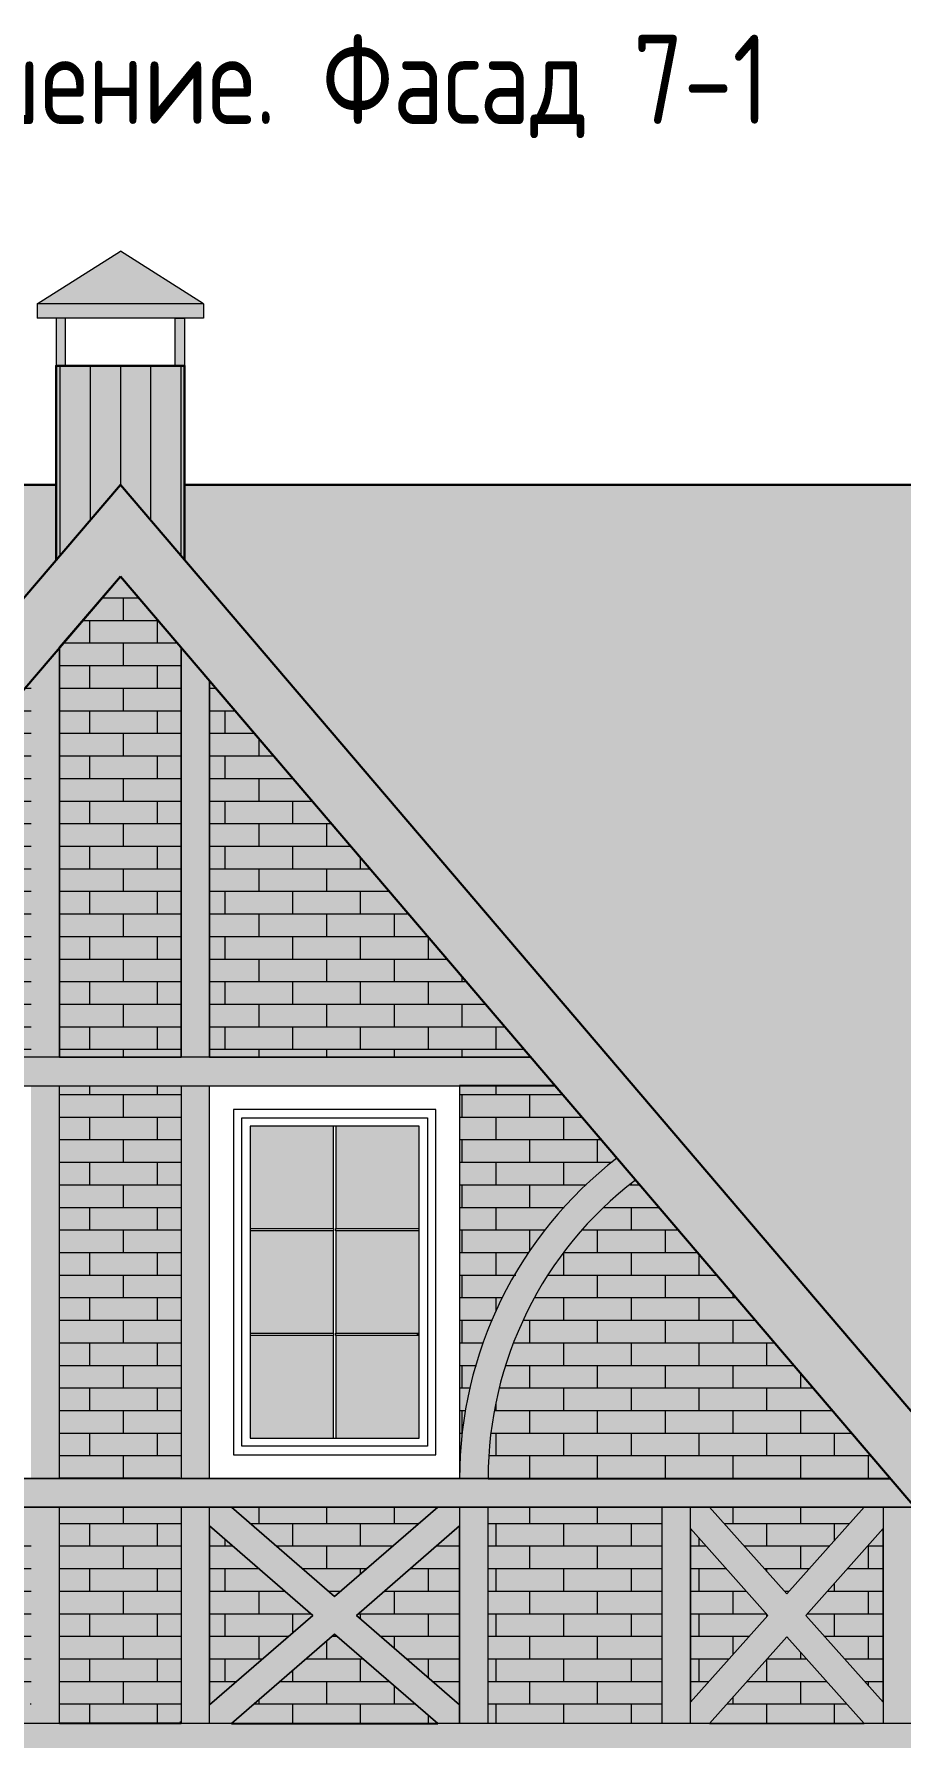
# Model space of a CAD drawing. Header units: millimetres. Extents: x -56498 to 234605, y -296269 to -29969.
# Drawn here: x 214122 to 217763, y -189282 to -182123 of the extents above; entities that cross this region are included whole.
import ezdxf
from ezdxf.enums import TextEntityAlignment as Align

# ---------------------------------------------------------------- set-up
doc = ezdxf.new("R2010")
doc.units = ezdxf.units.MM
doc.header["$LTSCALE"] = 100
for name, color, linetype, lineweight in [('0.3', 7, 'Continuous', 30), ('Примітки 0.09', 200, 'Continuous', 9), ('Тонкі 0.18', 142, 'Continuous', 18), ('Штрихування 0.09', 253, 'Continuous', 9)]:
    doc.layers.add(name, color=color, linetype=linetype, lineweight=lineweight)
doc.styles.add('SPDS', font='SPDS.shx', dxfattribs={"width": 0.9})
pattern_1 = [(0, (0, -59400), (0, 94.83851999999999), []), (90, (0, -59400), (-142.24, 94.83851999999999), [94.83851999999999, -94.83851999999999])]
pattern_2 = [(0, (15, -59400), (125, 200), [220, -30]), (0, (15, -59385), (125, 200), [220, -30]), (90, (235, -59400), (-125, 200), [200, -200]), (90, (265, -59400), (-125, 200), [200, -200])]

msp = doc.modelspace()

# ---------------------------------------------------------------- hatches: boundary and pattern name
at = {"layer": 'Тонкі 0.18', "ltscale": 0.75, "true_color": 0xa64f21}
msp.add_hatch(color=34, dxfattribs=at).paths.add_polyline_path([(214754.1284756208, -183516.6286345249), (214714.1284756208, -183516.6286345249), (214214.1284756208, -183516.628634525), (214214.1284756208, -184333.0637513297), (214484.1284756208, -184016.628634525), (214754.1284756207, -184333.060644313)])
h = msp.add_hatch(color=34, dxfattribs=at)
h.paths.add_polyline_path([(208484.1320691197, -185886.8684205032), (208482.1811435979, -185887.8888629359), (208482.1811435979, -185824.8364507853), (208909.1712082688, -185824.8364507853), (208909.1712082688, -184016.6286345249), (205834.1824293874, -184016.6286345249), (205834.1824293874, -185824.8364507853), (206261.1274727, -185824.8364507853), (206261.1274727001, -185887.8888629358), (206259.1765471773, -185886.8655780447), (206259.1765471773, -187079.9268673955), (206259.1765471773, -187123.2224068589), (205834.1824293874, -187123.2224068589), (205834.1824293873, -188616.6558937469), (208909.1712082688, -188616.6558937469), (208909.1712082688, -187123.2224068589), (208484.1320691197, -187123.2224068589), (208484.1320691197, -187079.9268673955)])
h.paths.add_polyline_path([(205834.1824293874, -184016.628634525), (203059.1709601506, -184016.6286345249), (203059.1709601506, -188616.6558937469), (205834.1824293874, -188616.6558937469), (205834.1824293874, -187123.2224068589), (205409.1658009168, -187123.2224068589), (205409.1658009168, -187079.9268673955), (205409.1658009168, -185886.8458681377), (205407.162350478, -185887.8888629358), (205407.162350478, -185824.8364507853), (205834.1824293874, -185824.8364507853)])
h.paths.add_polyline_path([(214214.1284756208, -184333.0637513297), (214214.1284756207, -184016.6286345249), (208909.1712082688, -184016.6286345249), (208909.1712082688, -185824.8364507853), (209336.1612729396, -185824.8364507853), (209336.1612729396, -185887.8888629358), (209334.1353118212, -185886.8458681377), (209334.1353118212, -187079.9268673955), (209334.1353118212, -187123.2224068589), (208909.1712082688, -187123.2224068589), (208909.1712082688, -188616.6558937469), (210559.1664682763, -188616.6558937469), (211496.9613594555, -187517.5344690402)])
h = msp.add_hatch(color=34, dxfattribs=at)
h.paths.add_polyline_path([(225909.1235088883, -184016.6286345249), (223134.1195432119, -184016.6286345249), (223134.1195432119, -185824.8364507853), (223561.1096078823, -185824.8364507853), (223561.1096078822, -185887.8888629358), (223559.1586823605, -185886.8655780451), (223559.1586823605, -187079.9268673955), (223559.1586823605, -187110.7664977583), (223549.1039123642, -187110.7664977583), (223549.1039123643, -187123.2224068589), (223134.1195432119, -187123.2224068589), (223134.1195432119, -188616.6558937469), (225909.1235088883, -188616.6558937469)])
h.paths.add_polyline_path([(223134.1195432119, -184016.6286345249), (220059.1607785685, -184016.628634525), (220059.1607785684, -185824.8364507853), (220486.1508432393, -185824.8364507853), (220486.1508432393, -185887.8888629358), (220484.1248821209, -185886.8458681377), (220484.1248821209, -187079.9268673955), (220484.1248821209, -187110.7664977583), (220474.1451477203, -187110.7664977583), (220474.1451477204, -187123.2224068589), (220059.1607785684, -187123.2224068589), (220059.1607785684, -188616.6558937469), (223134.1195432119, -188616.6558937469), (223134.1195432119, -187123.2224068589), (222719.1351740596, -187123.2224068589), (222719.1351740596, -187110.7664977583), (222709.1554396599, -187110.7664977583), (222709.1554396599, -187079.9268673955), (222709.1554396599, -185886.8458681377), (222707.1294785415, -185887.8888629358), (222707.1294785415, -185824.8364507853), (223134.1195432119, -185824.8364507853)])
h.paths.add_polyline_path([(220059.1607785684, -184016.628634525), (214754.1284756208, -184016.628634525), (214754.1284756208, -184333.060644313), (218409.1655185609, -188616.6558937469), (220059.1607785685, -188616.6558937469), (220059.1607785685, -187123.2224068589), (219644.1764094166, -187123.2224068589), (219644.1764094166, -187110.7664977583), (219634.1216394203, -187110.7664977583), (219634.1216394203, -187079.9268673955), (219634.1216394203, -185886.8655780447), (219632.1707138976, -185887.8888629359), (219632.1707138976, -185824.8364507853), (220059.1607785684, -185824.8364507853)])
at = {"layer": 'Тонкі 0.18', "ltscale": 0.75, "true_color": 0xf4ebd8}
h = msp.add_hatch(color=254, dxfattribs=at)
h.paths.add_polyline_path([(214859.1563893752, -184841.3079704512), (214859.1563893752, -186421.6245678848), (216207.5834388159, -186421.6245678848)])
h.paths.add_polyline_path([(214739.1744697883, -184700.6927113656), (214484.1284756207, -184401.7863538737), (214229.1575170489, -184700.6381295643), (214229.1575170488, -186421.6245678848), (214739.1744697884, -186421.6245678848)])
h.paths.add_polyline_path([(214109.1755974621, -184841.2773490029), (212760.7108839584, -186421.6245678848), (214109.175597462, -186421.6245678848)])
h.paths.add_polyline_path([(214739.1744697884, -186541.6289981502), (214229.1575170489, -186541.6289981502), (214229.1575170488, -188191.6542723971), (214739.1744697883, -188191.6542723971)])
h = msp.add_hatch(color=254, dxfattribs=at)
h.paths.add_polyline_path([(217717.8625634932, -188191.6542723971), (216647.9790653512, -186937.7344069127), (216551.4684653857, -187017.9730770919), (216481.3437058451, -187085.1693466477), (216382.6811116841, -187195.6207424712), (216315.3719302295, -187284.7461775314), (216226.9597941178, -187426.1876240837), (216162.5036641283, -187556.3318145077), (216104.5226119968, -187709.4273248101), (216055.5178808567, -187904.0918451554), (216035.003504766, -188055.5234242647), (216029.1294978299, -188191.6266656045)])
h.paths.add_polyline_path([(216569.9777558974, -186846.3399830324), (216309.9696571741, -186541.6214945908), (215909.1294980541, -186541.6214945908), (215909.1294980541, -188191.6542723971), (215913.3044222456, -188072.5678903382), (215927.3410530362, -187943.4785198637), (215946.6273612402, -187836.5692070461), (216009.3867608634, -187616.5028202935), (216077.7684164045, -187453.4942361577), (216204.786874632, -187233.6822904985), (216304.3496817643, -187101.9799757453), (216400.9471071005, -186995.7914409703), (216485.1657885491, -186916.3285308359)])
h = msp.add_hatch(color=254, dxfattribs=at)
h.paths.add_polyline_path([(217689.1239298459, -188401.8289795654), (217364.4449016715, -188766.6520521303), (217689.1239298459, -189131.4000890976)])
h.paths.add_polyline_path([(217608.8358410669, -188311.6361919834), (216959.4777847181, -188311.6361919835), (217284.1568128925, -188676.3842289516)])
h.paths.add_polyline_path([(216879.1146603415, -188401.8289795655), (216879.1146603415, -189131.4000890976), (217203.7936885169, -188766.6520521303)])
h.paths.add_polyline_path([(217284.1568128925, -188856.8448397114), (216959.4777847181, -189221.5928766796), (217608.8358410669, -189221.5928766796)])
h.paths.add_polyline_path([(216759.1327407547, -188311.6361919834), (216029.1114176409, -188311.6361919834), (216029.111417641, -189221.5928766796), (216759.1327407547, -189221.5928766796)])
h.paths.add_polyline_path([(215909.1294980541, -188391.0238535986), (215475.7989254375, -188766.6520521303), (215909.1294980541, -189142.2052150644)])
h.paths.add_polyline_path([(215384.1804615139, -188846.0397137455), (214950.7748532997, -189221.5928766796), (215817.5110341296, -189221.5928766796)])
h.paths.add_polyline_path([(214859.1563893752, -188391.0238535986), (214859.1563893752, -189142.2052150644), (215292.5619975884, -188766.6520521303)])
h.paths.add_polyline_path([(215817.5110341296, -188311.6361919834), (214950.7748532997, -188311.6361919834), (215384.1804615139, -188687.1893549176)])
h.paths.add_polyline_path([(214739.1744697884, -188311.6361919835), (214229.1575170488, -188311.6361919835), (214229.1575170489, -189221.5928766796), (214739.1744697884, -189221.5928766796)])
h.paths.add_polyline_path([(214109.175597462, -188391.0238535986), (213675.7699892489, -188766.6520521303), (214109.175597462, -189142.2052150644)])
h.paths.add_polyline_path([(214017.5571335375, -188311.6361919834), (213150.745917111, -188311.6361919834), (213584.1515253243, -188687.1893549175)])
h.paths.add_polyline_path([(213492.5330614006, -188766.6520521303), (213059.1274531865, -188391.0238535986), (213059.1274531865, -189142.2052150644)])
h.paths.add_polyline_path([(213584.1515253242, -188846.0397137455), (213150.745917111, -189221.5928766796), (214017.5571335375, -189221.5928766796)])
h.paths.add_polyline_path([(212939.1455335996, -188311.6361919834), (212209.1242104859, -188311.6361919834), (212209.1242104859, -189221.5928766796), (212939.1455335997, -189221.5928766796)])
h.paths.add_polyline_path([(212089.1422908991, -188401.8289795655), (211764.4632627246, -188766.6520521303), (212089.1422908991, -189131.4000890976)])
h.paths.add_polyline_path([(212008.8542021202, -188311.6361919834), (211359.4961457703, -188311.6361919834), (211684.1751739447, -188676.3842289517)])
h.paths.add_polyline_path([(211279.1330213937, -188401.8289795654), (211279.1330213937, -189131.4000890976), (211603.8120495691, -188766.6520521303)])
h.paths.add_polyline_path([(211684.1751739447, -188856.8448397114), (211359.4961457704, -189221.5928766796), (212008.8542021201, -189221.5928766796)])
h.paths.add_polyline_path([(214859.1563893752, -189341.6498318626), (214109.175597462, -189341.6498318626), (214109.175597462, -190441.634165935), (214859.1563893752, -190441.634165935)])
h.paths.add_polyline_path([(214859.1563893752, -190441.634165935), (214109.175597462, -190441.634165935), (214109.175597462, -191541.6185000075), (212459.1428196558, -191541.6185000075), (212459.1428196558, -190441.634165935), (211159.1511018079, -190441.634165935), (211159.1511018078, -193366.6342899941), (212459.1428196558, -193366.6342899941), (212459.1428196558, -192541.617901091), (214109.175597462, -192541.617901091), (214109.175597462, -193366.6342899941), (214859.1563893752, -193366.6342899941), (214859.1563893752, -192541.617901091), (216509.1141315848, -192541.617901091), (216509.1141315848, -193366.6342899941), (217809.1808850302, -193366.6342899941), (217809.1808850302, -190441.634165935), (216509.1141315848, -190441.634165935), (216509.1141315848, -191541.6185000075), (214859.1563893752, -191541.6185000074)])
h.paths.add_polyline_path([(217809.1808850303, -189341.6498318626), (216509.1141315848, -189341.6498318626), (216509.1141315848, -190441.634165935), (217809.1808850302, -190441.634165935)])
h.paths.add_polyline_path([(212459.1428196558, -189341.6498318626), (211159.1511018078, -189341.6498318626), (211159.1511018078, -190441.634165935), (212459.1428196558, -190441.634165935)])
h.paths.add_polyline_path([(217809.1808850303, -193366.6342899941), (216509.1141315848, -193366.6342899941), (216509.1141315848, -194191.6506788972), (214859.1563893752, -194191.6506788972), (214859.1563893752, -193366.6342899941), (214109.175597462, -193366.6342899941), (214109.175597462, -194191.5756433006), (214109.175597462, -194191.6506788972), (212459.1428196558, -194191.6506788972), (212459.1428196558, -193366.6342899941), (211159.1511018079, -193366.6342899941), (211159.1511018078, -195046.5920322033), (217809.1808850303, -195046.5920322033)])
at = {"layer": 'Штрихування 0.09', "true_color": 0xa64517}
h = msp.add_hatch(color=34, dxfattribs=at)
h.paths.add_polyline_path([(214484.1284756208, -183035.6117346008), (214134.1284756208, -183256.628634525), (214834.1284756208, -183256.628634525)])
h.paths.add_polyline_path([(214834.1284756207, -183256.6286345249), (214134.1284756208, -183256.6286345249), (214134.1284756208, -183316.6286345249), (214834.1284756208, -183316.6286345249)])
h.paths.add_polyline_path([(214754.1284756208, -183316.6286345249), (214714.1284756208, -183316.6286345249), (214714.1284756208, -183516.6286345249), (214754.1284756208, -183516.6286345249)])
h.paths.add_polyline_path([(214254.1284756208, -183316.6286345249), (214214.1284756207, -183316.6286345249), (214214.1284756208, -183516.6286345249), (214254.1284756207, -183516.6286345249)])
at = {"layer": 'Штрихування 0.09', "ltscale": 0.75}
h = msp.add_hatch(dxfattribs=at)
h.set_pattern_fill('ANSI31', scale=40, angle=45, style=0)
h.set_pattern_definition([(90, (166987.4496650159, -80232.98742844115), (-127, 2.131628207280301e-14), [])])
h.paths.add_polyline_path([(214754.1284756208, -183516.6286345249), (214714.1284756208, -183516.6286345249), (214214.1284756208, -183516.628634525), (214214.1284756208, -184333.0637513297), (214484.1284756208, -184016.628634525), (214754.1284756207, -184333.060644313)])
h = msp.add_hatch(dxfattribs=at)
h.set_pattern_fill('SQSHNGLE', color=256, scale=500, style=0, pattern_type=2)
h.set_pattern_definition(pattern_2)
h.paths.add_polyline_path([(208484.1320691197, -185886.8684205032), (208482.1811435979, -185887.8888629359), (208482.1811435979, -185824.8364507853), (208909.1712082688, -185824.8364507853), (208909.1712082688, -184016.6286345249), (205834.1824293874, -184016.6286345249), (205834.1824293874, -185824.8364507853), (206261.1274727, -185824.8364507853), (206261.1274727001, -185887.8888629358), (206259.1765471773, -185886.8655780447), (206259.1765471773, -187079.9268673955), (206259.1765471773, -187123.2224068589), (205834.1824293874, -187123.2224068589), (205834.1824293873, -188616.6558937469), (208909.1712082688, -188616.6558937469), (208909.1712082688, -187123.2224068589), (208484.1320691197, -187123.2224068589), (208484.1320691197, -187079.9268673955)])
h.paths.add_polyline_path([(205834.1824293874, -184016.628634525), (203059.1709601506, -184016.6286345249), (203059.1709601506, -188616.6558937469), (205834.1824293874, -188616.6558937469), (205834.1824293874, -187123.2224068589), (205409.1658009168, -187123.2224068589), (205409.1658009168, -187079.9268673955), (205409.1658009168, -185886.8458681377), (205407.162350478, -185887.8888629358), (205407.162350478, -185824.8364507853), (205834.1824293874, -185824.8364507853)])
h.paths.add_polyline_path([(214214.1284756208, -184333.0637513297), (214214.1284756207, -184016.6286345249), (208909.1712082688, -184016.6286345249), (208909.1712082688, -185824.8364507853), (209336.1612729396, -185824.8364507853), (209336.1612729396, -185887.8888629358), (209334.1353118212, -185886.8458681377), (209334.1353118212, -187079.9268673955), (209334.1353118212, -187123.2224068589), (208909.1712082688, -187123.2224068589), (208909.1712082688, -188616.6558937469), (210559.1664682763, -188616.6558937469), (211496.9613594555, -187517.5344690402)])
at = {"layer": 'Штрихування 0.09', "true_color": 0xa64517}
for points in [[(214484.1284756085, -184016.6286345393), (218409.165518561, -188616.6558937469), (218488.102966595, -189094.3325041845), (214484.1284756208, -184401.7863538737), (210480.1539846465, -189094.3325041845), (210559.1664682762, -188616.6558937469)], [(216647.9683329593, -186937.7426313444), (216647.9786047754, -186937.7338671108), (216621.7425626662, -186906.9848234537), (216621.7317090002, -186906.9940844947), (216569.9777558973, -186846.3399830324, 0.2323512702862268), (215909.1294980541, -188191.5990582422), (215909.1294980541, -188191.6542723971), (216029.1294980712, -188191.6542723971, -0.2333381603678077)]]:
    msp.add_hatch(color=34, dxfattribs=at).paths.add_polyline_path(points)
at = {"layer": 'Штрихування 0.09', "ltscale": 0.75}
h = msp.add_hatch(dxfattribs=at)
h.set_pattern_fill('SQSHNGLE', color=256, scale=500, style=0, pattern_type=2)
h.set_pattern_definition(pattern_2)
h.paths.add_polyline_path([(225909.1235088883, -184016.6286345249), (223134.1195432119, -184016.6286345249), (223134.1195432119, -185824.8364507853), (223561.1096078823, -185824.8364507853), (223561.1096078822, -185887.8888629358), (223559.1586823605, -185886.8655780451), (223559.1586823605, -187079.9268673955), (223559.1586823605, -187110.7664977583), (223549.1039123642, -187110.7664977583), (223549.1039123643, -187123.2224068589), (223134.1195432119, -187123.2224068589), (223134.1195432119, -188616.6558937469), (225909.1235088883, -188616.6558937469)])
h.paths.add_polyline_path([(223134.1195432119, -184016.6286345249), (220059.1607785685, -184016.628634525), (220059.1607785684, -185824.8364507853), (220486.1508432393, -185824.8364507853), (220486.1508432393, -185887.8888629358), (220484.1248821209, -185886.8458681377), (220484.1248821209, -187079.9268673955), (220484.1248821209, -187110.7664977583), (220474.1451477203, -187110.7664977583), (220474.1451477204, -187123.2224068589), (220059.1607785684, -187123.2224068589), (220059.1607785684, -188616.6558937469), (223134.1195432119, -188616.6558937469), (223134.1195432119, -187123.2224068589), (222719.1351740596, -187123.2224068589), (222719.1351740596, -187110.7664977583), (222709.1554396599, -187110.7664977583), (222709.1554396599, -187079.9268673955), (222709.1554396599, -185886.8458681377), (222707.1294785415, -185887.8888629358), (222707.1294785415, -185824.8364507853), (223134.1195432119, -185824.8364507853)])
h.paths.add_polyline_path([(220059.1607785684, -184016.628634525), (214754.1284756208, -184016.628634525), (214754.1284756208, -184333.060644313), (218409.1655185609, -188616.6558937469), (220059.1607785685, -188616.6558937469), (220059.1607785685, -187123.2224068589), (219644.1764094166, -187123.2224068589), (219644.1764094166, -187110.7664977583), (219634.1216394203, -187110.7664977583), (219634.1216394203, -187079.9268673955), (219634.1216394203, -185886.8655780447), (219632.1707138976, -185887.8888629359), (219632.1707138976, -185824.8364507853), (220059.1607785684, -185824.8364507853)])
h = msp.add_hatch(dxfattribs=at)
h.set_pattern_fill('AR-BRSTD', color=256, scale=1.4, style=0)
h.set_pattern_definition(pattern_1)
h.paths.add_polyline_path([(214859.1563893752, -184841.3079704512), (214859.1563893752, -186421.6245678848), (216207.5834388159, -186421.6245678848)])
h.paths.add_polyline_path([(214739.1744697883, -184700.6927113656), (214484.1284756207, -184401.7863538737), (214229.1575170489, -184700.6381295643), (214229.1575170488, -186421.6245678848), (214739.1744697884, -186421.6245678848)])
h.paths.add_polyline_path([(214109.1755974621, -184841.2773490029), (212760.7108839584, -186421.6245678848), (214109.175597462, -186421.6245678848)])
h.paths.add_polyline_path([(214739.1744697884, -186541.6289981502), (214229.1575170489, -186541.6289981502), (214229.1575170488, -188191.6542723971), (214739.1744697883, -188191.6542723971)])
at = {"layer": 'Штрихування 0.09', "true_color": 0xa64517}
h = msp.add_hatch(color=34, dxfattribs=at)
h.paths.add_polyline_path([(214859.1563893752, -184841.3079704512), (214739.1744697884, -184700.6927113657), (214739.1744697884, -186421.6245678848), (214859.1563893752, -186421.6245678848)])
h.paths.add_polyline_path([(214229.1575170488, -184700.6104845395), (214109.175597462, -184841.2284318419), (214109.175597462, -186421.6245678848), (214229.1575170489, -186421.6245678848)])
h.paths.add_polyline_path([(216207.5834388159, -186421.6245678848), (212760.7064600051, -186421.6245678848), (212658.3193758036, -186541.6214945908), (213059.1274531865, -186541.6214945908), (213059.1274531865, -186541.6289981502), (214229.1575170489, -186541.6289981502), (214229.1575170489, -186541.6214945908), (214734.1470847898, -186541.6214945908), (214734.1470847897, -186541.6289981502), (215909.1294980541, -186541.6289981502), (215909.1294980541, -186541.6214945908), (216309.972480406, -186541.6214945908)])
h.paths.add_polyline_path([(214229.1575170489, -186541.6289981502), (214109.175597462, -186541.6289981502), (214109.175597462, -188191.6542723971), (214229.1575170489, -188191.6542723971)])
h.paths.add_polyline_path([(214859.1563893752, -186541.6289981502), (214739.1744697884, -186541.6289981502), (214739.1744697883, -188191.6542723971), (214859.1563893752, -188191.6542723971)])
at = {"layer": 'Штрихування 0.09', "ltscale": 0.75}
h = msp.add_hatch(dxfattribs=at)
h.set_pattern_fill('AR-BRSTD', color=256, scale=1.4, style=0)
h.set_pattern_definition(pattern_1)
h.paths.add_polyline_path([(217717.8625634932, -188191.6542723971), (216647.9790653512, -186937.7344069127), (216551.4684653857, -187017.9730770919), (216481.3437058451, -187085.1693466477), (216382.6811116841, -187195.6207424712), (216315.3719302295, -187284.7461775314), (216226.9597941178, -187426.1876240837), (216162.5036641283, -187556.3318145077), (216104.5226119968, -187709.4273248101), (216055.5178808567, -187904.0918451554), (216035.003504766, -188055.5234242647), (216029.1294978299, -188191.6266656045)])
h.paths.add_polyline_path([(216569.9777558974, -186846.3399830324), (216309.9696571741, -186541.6214945908), (215909.1294980541, -186541.6214945908), (215909.1294980541, -188191.6542723971), (215913.3044222456, -188072.5678903382), (215927.3410530362, -187943.4785198637), (215946.6273612402, -187836.5692070461), (216009.3867608634, -187616.5028202935), (216077.7684164045, -187453.4942361577), (216204.786874632, -187233.6822904985), (216304.3496817643, -187101.9799757453), (216400.9471071005, -186995.7914409703), (216485.1657885491, -186916.3285308359)])
at = {"layer": 'Штрихування 0.09'}
h = msp.add_hatch(color=7, dxfattribs=at)
h.set_gradient(color1=(209, 255, 255), color2=(250, 255, 255), one_color=1, tint=0.9900000095367432, name='CYLINDER')
h.paths.add_polyline_path([(215739.1738708723, -186711.6221431303), (215389.132810915, -186711.6221431303), (215389.132810915, -187141.6061281211), (215739.1738708724, -187141.6061281211)])
h.paths.add_polyline_path([(215379.1530765153, -186711.6221431303), (215029.1870521545, -186711.6221431303), (215029.1870521545, -187141.606128121), (215379.1530765153, -187141.6061281211)])
h.paths.add_polyline_path([(215379.1530765153, -187151.6608981178), (215029.1870521545, -187151.6608981178), (215029.1870521545, -187581.6148688692), (215379.1530765153, -187581.6148688692)])
h.paths.add_polyline_path([(215739.1738708723, -187151.6608981178), (215389.1328109149, -187151.6608981178), (215389.1328109149, -187581.6148688692), (215739.1738708724, -187581.6148688692)])
h.paths.add_polyline_path([(215739.1738708724, -187591.5946032693), (215389.1328109149, -187591.5946032693), (215389.132810915, -188021.6236096178), (215739.1738708724, -188021.6236096178)])
h.paths.add_polyline_path([(215379.1530765152, -187591.5946032693), (215029.1870521545, -187591.5946032693), (215029.1870521545, -188021.6236096178), (215379.1530765153, -188021.6236096178)])
msp.add_hatch(color=256, dxfattribs=at).paths.add_polyline_path([(215739.1738708724, -187581.6148688692), (215729.1191008751, -187581.6148688692), (215729.1191008751, -187591.5946032693), (215739.1738708724, -187591.5946032693), (215739.1738708724, -187581.6148688692)], flags=0)
at = {"layer": 'Штрихування 0.09', "true_color": 0xa64517}
h = msp.add_hatch(color=34, dxfattribs=at)
h.paths.add_polyline_path([(214229.1575170489, -188311.6361919834), (214109.175597462, -188311.6361919834), (214109.175597462, -189221.5928766796), (214229.1575170489, -189221.5928766796)])
h.paths.add_polyline_path([(215909.1294980541, -188391.0238535986), (215909.1294980541, -188311.6361919835), (215817.5110341295, -188311.6361919835), (215384.180461514, -188687.1893549176), (214950.7748532997, -188311.6361919834), (214859.1563893752, -188311.6361919834), (214859.1563893752, -188391.0238535986), (215292.5619975884, -188766.6520521303), (214859.1563893752, -189142.2052150643), (214859.1563893752, -189221.5928766796), (214950.7748532998, -189221.5928766796), (215384.1804615139, -188846.0397137455), (215817.5110341296, -189221.5928766796), (215909.1294980541, -189221.5928766796), (215909.1294980541, -189142.2052150644), (215475.7989254376, -188766.6520521303)])
h.paths.add_polyline_path([(217689.1239298459, -188401.8289795654), (217689.1239298459, -188311.6361919834), (217608.8358410669, -188311.6361919834), (217284.1568128925, -188676.3842289516), (216959.4777847181, -188311.6361919834), (216879.1146603415, -188311.6361919834), (216879.1146603416, -188401.8289795655), (217203.7936885169, -188766.6520521303), (216879.1146603415, -189131.4000890976), (216879.1146603415, -189221.5928766796), (216959.477784718, -189221.5928766796), (217284.1568128925, -188856.8448397114), (217608.8358410669, -189221.5928766796), (217689.1239298459, -189221.5928766796), (217689.1239298459, -189131.4000890976), (217364.4449016715, -188766.6520521303)])
h.paths.add_polyline_path([(213059.1274531865, -188391.0238535986), (213059.1274531865, -188311.6361919834), (212939.1455335996, -188311.6361919834), (212939.1455335997, -189221.5928766796), (213059.1274531865, -189221.5928766796)])
h.paths.add_polyline_path([(212209.1242104859, -188311.6361919834), (212089.1422908991, -188311.6361919834), (212089.142290899, -189221.5928766796), (212209.1242104858, -189221.5928766796)])
h.paths.add_polyline_path([(211279.1330213937, -188311.6361919834), (211159.1511018079, -188311.6361919834), (211159.1511018079, -189221.5928766796), (211279.1330213937, -189221.5928766796)])
h.paths.add_polyline_path([(214109.175597462, -188391.0238535987), (214109.1755974621, -188311.6361919835), (214017.5571335374, -188311.6361919835), (213584.1515253242, -188687.1893549176), (213150.745917111, -188311.6361919834), (213059.1274531865, -188311.6361919834), (213059.1274531865, -188391.0238535986), (213492.5330614006, -188766.6520521303), (213059.1274531865, -189142.2052150644), (213059.1274531865, -189221.5928766796), (213150.7459171111, -189221.5928766796), (213584.1515253243, -188846.0397137455), (214017.5571335375, -189221.5928766796), (214109.175597462, -189221.5928766796), (214109.175597462, -189142.2052150644), (213675.7699892489, -188766.6520521303)])
h.paths.add_polyline_path([(212089.1422908991, -188401.8289795654), (212089.1422908991, -188311.6361919835), (212008.8542021201, -188311.6361919835), (211684.1751739447, -188676.3842289516), (211359.4961457703, -188311.6361919834), (211279.1330213938, -188311.6361919834), (211279.1330213938, -188401.8289795655), (211603.8120495691, -188766.6520521303), (211279.1330213937, -189131.4000890976), (211279.1330213938, -189221.5928766796), (211359.4961457703, -189221.5928766796), (211684.1751739447, -188856.8448397114), (212008.85420212, -189221.5928766796), (212089.1422908991, -189221.5928766796), (212089.1422908991, -189131.4000890976), (211764.4632627247, -188766.6520521303)])
h.paths.add_polyline_path([(217809.1058497396, -189221.5928766796), (211159.1511018079, -189221.5928766796), (211159.1511018079, -189341.6498318626), (217809.1058497472, -189341.6498318626)])
h.paths.add_polyline_path([(214859.1563893752, -188391.0238535986), (214859.1563893752, -188311.6361919834), (214739.1744697884, -188311.6361919834), (214739.1744697884, -189221.5928766796), (214859.1563893752, -189221.5928766796)])
h.paths.add_polyline_path([(216029.111417641, -188311.6361919835), (215909.1294980541, -188311.6361919835), (215909.1294980541, -189221.5928766796), (216029.111417641, -189221.5928766796)])
h.paths.add_polyline_path([(216879.1146603415, -188401.8289795655), (216879.1146603415, -188311.6361919834), (216759.1327407548, -188311.6361919834), (216759.1327407548, -189221.5928766796), (216879.1146603415, -189221.5928766796)])
h.paths.add_polyline_path([(217809.1808850303, -188311.6361919835), (217689.1239298459, -188311.6361919834), (217689.1239298459, -189131.4000890976), (217689.1239298459, -189221.5928766796), (217809.1808850303, -189221.5928766796)])
h.paths.add_polyline_path([(211159.1511018079, -188298.5799981079), (211250.432944092, -188191.6542723971), (217717.8625634932, -188191.6542723971), (217809.1808850303, -188298.5799981079), (217809.1808850303, -188311.6361919834), (211159.1511018079, -188311.6361919834)])
at = {"layer": 'Штрихування 0.09', "ltscale": 0.75}
h = msp.add_hatch(dxfattribs=at)
h.set_pattern_fill('AR-BRSTD', color=256, scale=1.4, style=0)
h.set_pattern_definition(pattern_1)
h.paths.add_polyline_path([(217689.1239298459, -188401.8289795654), (217364.4449016715, -188766.6520521303), (217689.1239298459, -189131.4000890976)])
h.paths.add_polyline_path([(217608.8358410669, -188311.6361919834), (216959.4777847181, -188311.6361919835), (217284.1568128925, -188676.3842289516)])
h.paths.add_polyline_path([(216879.1146603415, -188401.8289795655), (216879.1146603415, -189131.4000890976), (217203.7936885169, -188766.6520521303)])
h.paths.add_polyline_path([(217284.1568128925, -188856.8448397114), (216959.4777847181, -189221.5928766796), (217608.8358410669, -189221.5928766796)])
h.paths.add_polyline_path([(216759.1327407547, -188311.6361919834), (216029.1114176409, -188311.6361919834), (216029.111417641, -189221.5928766796), (216759.1327407547, -189221.5928766796)])
h.paths.add_polyline_path([(215909.1294980541, -188391.0238535986), (215475.7989254375, -188766.6520521303), (215909.1294980541, -189142.2052150644)])
h.paths.add_polyline_path([(215384.1804615139, -188846.0397137455), (214950.7748532997, -189221.5928766796), (215817.5110341296, -189221.5928766796)])
h.paths.add_polyline_path([(214859.1563893752, -188391.0238535986), (214859.1563893752, -189142.2052150644), (215292.5619975884, -188766.6520521303)])
h.paths.add_polyline_path([(215817.5110341296, -188311.6361919834), (214950.7748532997, -188311.6361919834), (215384.1804615139, -188687.1893549176)])
h.paths.add_polyline_path([(214739.1744697884, -188311.6361919835), (214229.1575170488, -188311.6361919835), (214229.1575170489, -189221.5928766796), (214739.1744697884, -189221.5928766796)])
h.paths.add_polyline_path([(214109.175597462, -188391.0238535986), (213675.7699892489, -188766.6520521303), (214109.175597462, -189142.2052150644)])
h.paths.add_polyline_path([(214017.5571335375, -188311.6361919834), (213150.745917111, -188311.6361919834), (213584.1515253243, -188687.1893549175)])
h.paths.add_polyline_path([(213492.5330614006, -188766.6520521303), (213059.1274531865, -188391.0238535986), (213059.1274531865, -189142.2052150644)])
h.paths.add_polyline_path([(213584.1515253242, -188846.0397137455), (213150.745917111, -189221.5928766796), (214017.5571335375, -189221.5928766796)])
h.paths.add_polyline_path([(212939.1455335996, -188311.6361919834), (212209.1242104859, -188311.6361919834), (212209.1242104859, -189221.5928766796), (212939.1455335997, -189221.5928766796)])
h.paths.add_polyline_path([(212089.1422908991, -188401.8289795655), (211764.4632627246, -188766.6520521303), (212089.1422908991, -189131.4000890976)])
h.paths.add_polyline_path([(212008.8542021202, -188311.6361919834), (211359.4961457703, -188311.6361919834), (211684.1751739447, -188676.3842289517)])
h.paths.add_polyline_path([(211279.1330213937, -188401.8289795654), (211279.1330213937, -189131.4000890976), (211603.8120495691, -188766.6520521303)])
h.paths.add_polyline_path([(211684.1751739447, -188856.8448397114), (211359.4961457704, -189221.5928766796), (212008.8542021201, -189221.5928766796)])
h.paths.add_polyline_path([(214859.1563893752, -189341.6498318626), (214109.175597462, -189341.6498318626), (214109.175597462, -190441.634165935), (214859.1563893752, -190441.634165935)])
h.paths.add_polyline_path([(214859.1563893752, -190441.634165935), (214109.175597462, -190441.634165935), (214109.175597462, -191541.6185000075), (212459.1428196558, -191541.6185000075), (212459.1428196558, -190441.634165935), (211159.1511018079, -190441.634165935), (211159.1511018078, -193366.6342899941), (212459.1428196558, -193366.6342899941), (212459.1428196558, -192541.617901091), (214109.175597462, -192541.617901091), (214109.175597462, -193366.6342899941), (214859.1563893752, -193366.6342899941), (214859.1563893752, -192541.617901091), (216509.1141315848, -192541.617901091), (216509.1141315848, -193366.6342899941), (217809.1808850302, -193366.6342899941), (217809.1808850302, -190441.634165935), (216509.1141315848, -190441.634165935), (216509.1141315848, -191541.6185000075), (214859.1563893752, -191541.6185000074)])
h.paths.add_polyline_path([(217809.1808850303, -189341.6498318626), (216509.1141315848, -189341.6498318626), (216509.1141315848, -190441.634165935), (217809.1808850302, -190441.634165935)])
h.paths.add_polyline_path([(212459.1428196558, -189341.6498318626), (211159.1511018078, -189341.6498318626), (211159.1511018078, -190441.634165935), (212459.1428196558, -190441.634165935)])
h.paths.add_polyline_path([(217809.1808850303, -193366.6342899941), (216509.1141315848, -193366.6342899941), (216509.1141315848, -194191.6506788972), (214859.1563893752, -194191.6506788972), (214859.1563893752, -193366.6342899941), (214109.175597462, -193366.6342899941), (214109.175597462, -194191.5756433006), (214109.175597462, -194191.6506788972), (212459.1428196558, -194191.6506788972), (212459.1428196558, -193366.6342899941), (211159.1511018079, -193366.6342899941), (211159.1511018078, -195046.5920322033), (217809.1808850303, -195046.5920322033)])

# ---------------------------------------------------------------- linework, layer by layer
for p, q in [((216783.1441317918, -184016.6286345249), (216994.8195508998, -184016.6286345249)), ((217076.5333160213, -184016.6286345249), (217288.2087351302, -184016.6286345249)), ((217369.9975358493, -184016.6286345249), (217556.4609943685, -184016.6286345249)), ((216207.6211028798, -186421.6245678848), (214859.1563893752, -184841.2773490029)), ((216610.4872231182, -186508.658356833), (216473.0970450297, -186347.6469728122)), ((216309.9696571741, -186541.6214945908), (215909.1294980541, -186541.6214945908)), ((216543.8556129907, -186815.7040197154), (216309.9696571741, -186541.6214945908)), ((217717.8625634932, -188191.6542723971), (216621.7425626662, -186906.9848234537)), ((214734.1470847898, -188191.6542723971), (214229.1575170489, -188191.6542723971)), ((216029.1114176409, -188191.6542723971), (217717.8625634932, -188191.6542723971)), ((214734.1470847898, -189221.5928766796), (214229.1575170489, -189221.5928766796)), ((214736.9234018791, -189216.6405272781), (214734.1470847898, -189216.6405272781)), ((214739.1744697884, -189221.5928766796), (214734.1470847898, -189221.5928766796)), ((214739.1744697884, -189216.6405272781), (214736.9234018791, -189216.6405272781)), ((214950.7748532997, -189221.5928766796), (215817.5110341296, -189221.5928766796))]:
    msp.add_line(p, q)
at = {"layer": '0.3'}
for p, q in [((214214.1284756208, -184016.6286345249), (203059.1709601506, -184016.6286345249)), ((214214.1284756208, -184016.6286345249), (203059.1709601506, -184016.6286345249)), ((210559.1664682762, -188616.6558937469), (214484.1284756208, -184016.6286345249)), ((211496.9613594555, -187517.5344690402), (214484.1284756208, -184016.6286345249)), ((214484.1284756208, -184016.6286345249), (218409.165518561, -188616.6558937469)), ((214484.1284756208, -184016.6286345249), (218409.165518561, -188616.6558937469)), ((225909.1235088883, -184016.6286345249), (214754.1284756208, -184016.6286345249)), ((225909.1235088883, -184016.6286345249), (214754.1284756208, -184016.6286345249)), ((215022.6589552167, -184016.6286345249), (215234.3343743238, -184016.6286345249)), ((215316.0481394462, -184016.6286345249), (215527.7235585543, -184016.6286345249)), ((215609.5123592733, -184016.6286345249), (215821.1127427856, -184016.6286345249)), ((215902.9015435047, -184016.6286345249), (216114.5769626118, -184016.6286345249)), ((216196.2907277342, -184016.6286345249), (216407.9661468432, -184016.6286345249)), ((216489.7549475613, -184016.6286345249), (216701.4303666693, -184016.6286345249)), ((214484.1284756208, -184401.7863538737), (210559.1664682762, -189001.8136130961)), ((214484.1284756208, -184401.7863538737), (214229.1575170489, -184700.6381295643)), ((218409.165518561, -189001.8136130961), (214484.1284756208, -184401.7863538737))]:
    msp.add_line(p, q, dxfattribs=at)
msp.add_lwpolyline([(214214.1284756208, -184333.0666937128), (214214.1284756208, -183516.6286345249), (214754.1284756208, -183516.6286345249), (214754.1284756208, -184333.0606443129)], dxfattribs=at)
at = {"layer": 'Тонкі 0.18', "ltscale": 0.75}
for p, q in [((214134.1284756208, -183256.6286345249), (214484.1284756208, -183035.6117346008)), ((214834.1284756208, -183256.6286345249), (214484.1284756208, -183035.6117346008)), ((214834.1284756208, -183256.628634525), (214134.1284756208, -183256.6286345249)), ((214134.1284756208, -183256.6286345249), (214134.1284756208, -183316.6286345249)), ((214834.1284756208, -183316.6286345249), (214134.1284756208, -183316.6286345249)), ((214834.1284756208, -183256.6286345249), (214834.1284756208, -183316.6286345249))]:
    msp.add_line(p, q, dxfattribs=at)
at = {"layer": 'Тонкі 0.18'}
for p, q in [((214229.1575170489, -184700.6381295643), (214229.1575170489, -186421.6245678848)), ((214229.1575170489, -186421.6245678848), (214229.1575170489, -184700.6381295643)), ((214739.1744697884, -186421.6245678848), (214739.1744697884, -184700.6381295643)), ((214739.1744697884, -184700.6381295643), (214739.1744697884, -186421.6245678848)), ((214859.1563893752, -184841.2773490029), (214859.1563893752, -186421.6245678848)), ((214859.1563893752, -186421.6245678848), (214859.1563893752, -184841.2773490029)), ((216207.6211028798, -186421.6245678848), (212760.7108839584, -186421.6245678848)), ((214229.1575170489, -186421.6245678848), (214734.1470847898, -186421.6245678848)), ((214734.1470847898, -186421.6245678848), (214739.1744697884, -186421.6245678848)), ((214859.1563893752, -186421.6245678848), (216207.6211028798, -186421.6245678848)), ((212658.2872940665, -186541.6289981502), (216309.9696571741, -186541.6289981502)), ((214229.1575170489, -186541.6214945908), (214734.1470847898, -186541.6214945908)), ((214229.1575170489, -188191.6542723971), (214229.1575170489, -186541.6214945908)), ((214229.1575170489, -188191.6542723971), (214229.1575170489, -186541.6289981502)), ((214739.1744697884, -186541.6214945908), (214739.1744697884, -188191.6542723971)), ((214739.1744697884, -186541.6289981502), (214739.1744697884, -188191.6542723971)), ((214859.1563893752, -188191.6542723971), (214859.1563893752, -186541.6289981502)), ((215909.1294980541, -186541.6214945908), (215909.1294980541, -188191.6542723971)), ((215909.1294980541, -186541.6289981502), (215909.1294980541, -188191.6542723971)), ((214959.1788401627, -186641.6214346988), (214959.1788401627, -188091.6318216092)), ((215809.1820828642, -186641.6214346988), (214959.1788401627, -186641.6214346988)), ((215809.1820828642, -188091.6318216092), (215809.1820828642, -186641.6214346988)), ((214959.1788401627, -188091.6318216092), (215809.1820828642, -188091.6318216092)), ((217717.8625634932, -188191.6542723971), (211250.3943877465, -188191.6542723971)), ((211159.1511018079, -188311.6361919834), (217608.8358410669, -188311.6361919834)), ((214229.1575170489, -188311.6361919834), (214734.1470847898, -188311.6361919834)), ((214229.1575170489, -189221.5928766796), (214229.1575170489, -188311.6361919834)), ((214229.1575170489, -189221.5928766796), (214229.1575170489, -188311.6361919834)), ((214734.1470847898, -188311.6361919834), (214739.1744697884, -188311.6361919834)), ((214739.1744697884, -188311.6361919834), (214739.1744697884, -189221.5928766796)), ((214739.1744697884, -188311.6361919834), (214739.1744697884, -189221.5928766796)), ((214859.1563893752, -188391.0238535986), (214859.1563893752, -188311.6361919834)), ((215817.5110341296, -188311.6361919834), (214950.7748532997, -188311.6361919834)), ((214950.7748532997, -188311.6361919834), (215384.1804615139, -188687.1893549176)), ((215384.1804615139, -188687.1893549176), (214950.7748532997, -188311.6361919834)), ((215384.1804615139, -188687.1893549176), (215817.5110341296, -188311.6361919834)), ((215817.5110341296, -188311.6361919834), (215384.1804615139, -188687.1893549176)), ((215909.1294980541, -188311.6361919834), (215909.1294980541, -189221.5928766796)), ((216029.1114176409, -188311.6361919834), (216759.1327407547, -188311.6361919834)), ((216029.1114176409, -189221.5928766796), (216029.1114176409, -188311.6361919834)), ((216029.1114176409, -189221.5928766796), (216029.1114176409, -188311.6361919834)), ((216759.1327407547, -188311.6361919834), (216759.1327407547, -189221.5928766796)), ((216759.1327407547, -188311.6361919834), (216759.1327407547, -189221.5928766796)), ((216879.1146603415, -188401.8289795655), (216879.1146603415, -188311.6361919834)), ((216959.4777847181, -188311.6361919834), (217284.1568128925, -188676.3842289516)), ((217284.1568128925, -188676.3842289516), (216959.4777847181, -188311.6361919834)), ((217284.1568128925, -188676.3842289516), (217608.8358410669, -188311.6361919834)), ((217608.8358410669, -188311.6361919834), (217284.1568128925, -188676.3842289516)), ((217608.8358410669, -188311.6361919834), (217689.1239298459, -188311.6361919834)), ((217689.1239298459, -188311.6361919834), (217809.1808850303, -188311.6361919834)), ((217689.1239298459, -188311.6361919834), (217689.1239298459, -189131.4000890976)), ((215292.5619975884, -188766.6520521303), (214859.1563893752, -188391.0238535986)), ((214859.1563893752, -188391.0238535986), (214859.1563893752, -189142.2052150644)), ((214859.1563893752, -188391.0238535986), (215292.5619975884, -188766.6520521303)), ((214859.1563893752, -189221.5928766796), (214859.1563893752, -188391.0238535986)), ((215909.1294980541, -188391.0238535986), (215475.7989254375, -188766.6520521303)), ((215475.7989254375, -188766.6520521303), (215909.1294980541, -188391.0238535986)), ((215909.1294980541, -189221.5928766796), (215909.1294980541, -188391.0238535986)), ((217203.7936885169, -188766.6520521303), (216879.1146603415, -188401.8289795655)), ((216879.1146603415, -188401.8289795655), (216879.1146603415, -189131.4000890976)), ((216879.1146603415, -188401.8289795655), (217203.7936885169, -188766.6520521303)), ((216879.1146603415, -189221.5928766796), (216879.1146603415, -188401.8289795655)), ((217689.1239298459, -188401.8289795655), (217364.4449016715, -188766.6520521303)), ((217364.4449016715, -188766.6520521303), (217689.1239298459, -188401.8289795655)), ((217689.1239298459, -189131.4000890976), (217689.1239298459, -188401.8289795655)), ((214859.1563893752, -189142.2052150644), (215292.5619975884, -188766.6520521303)), ((215292.5619975884, -188766.6520521303), (214859.1563893752, -189142.2052150644)), ((215475.7989254375, -188766.6520521303), (215909.1294980541, -189142.2052150644)), ((215909.1294980541, -189142.2052150644), (215475.7989254375, -188766.6520521303)), ((216879.1146603415, -189131.4000890976), (217203.7936885169, -188766.6520521303)), ((217203.7936885169, -188766.6520521303), (216879.1146603415, -189131.4000890976)), ((217364.4449016715, -188766.6520521303), (217689.1239298459, -189131.4000890976)), ((217689.1239298459, -189131.4000890976), (217364.4449016715, -188766.6520521303)), ((215384.1804615139, -188846.0397137455), (214950.7748532997, -189221.5928766796)), ((214950.7748532997, -189221.5928766796), (215384.1804615139, -188846.0397137455)), ((215817.5110341296, -189221.5928766796), (215384.1804615139, -188846.0397137455)), ((215384.1804615139, -188846.0397137455), (215817.5110341296, -189221.5928766796)), ((217284.1568128925, -188856.8448397114), (216959.4777847181, -189221.5928766796)), ((216959.4777847181, -189221.5928766796), (217284.1568128925, -188856.8448397114)), ((217608.8358410669, -189221.5928766796), (217284.1568128925, -188856.8448397114)), ((217284.1568128925, -188856.8448397114), (217608.8358410669, -189221.5928766796)), ((217689.1239298459, -189131.4000890976), (217689.1239298459, -189221.5928766796)), ((217809.1808850303, -189221.5928766796), (211159.1511018078, -189221.5928766796)), ((216759.1327407547, -189221.5928766796), (216029.1114176409, -189221.5928766796)), ((216959.4777847181, -189221.5928766796), (217608.8358410669, -189221.5928766796))]:
    msp.add_line(p, q, dxfattribs=at)
at = {"layer": 'Тонкі 0.18', "ltscale": 0.75}
for points in [[(214214.1284756208, -183516.6286345249), (214254.1284756208, -183516.6286345249), (214254.1284756208, -183316.6286345249), (214214.1284756208, -183316.6286345249)], [(214754.1284756208, -183516.6286345249), (214714.1284756208, -183516.6286345249), (214714.1284756208, -183316.6286345249), (214754.1284756208, -183316.6286345249)]]:
    msp.add_lwpolyline(points, close=True, dxfattribs=at)
for radius, start, end in [(1699.722024740092, 127.6764775424441, 180.0009305949317), (1579.722024740092, 127.4633724954807, 180.0010012847215)]:
    msp.add_arc((217608.85152257, -188191.6266656045), radius, start, end, dxfattribs=at)
at = {"layer": 'Штрихування 0.09'}
for p, q in [((214994.1454283603, -188056.5901978154), (214994.1454283603, -186676.6255406942)), ((214994.1454283603, -186676.6255406942), (215774.14045907, -186676.6255406942)), ((215774.14045907, -186676.6255406942), (215774.14045907, -188056.5901978154)), ((215029.1870521545, -186711.6221431303), (215029.1870521545, -188021.6236096178)), ((215739.1738708724, -186711.6221431303), (215029.1870521545, -186711.6221431303)), ((215379.1530765153, -187141.6061281211), (215379.1530765153, -186711.6221431303)), ((215389.1328109149, -186711.6221431303), (215389.1328109149, -187141.6061281211)), ((215739.1738708724, -188021.6236096178), (215739.1738708724, -186711.6221431303)), ((215029.1870521545, -187141.6061281211), (215379.1530765153, -187141.6061281211)), ((215379.1530765153, -187151.6608981178), (215029.1870521545, -187151.6608981178)), ((215379.1530765153, -187141.6061281211), (215379.1530765153, -187151.6608981178)), ((215379.1530765153, -187581.6148688692), (215379.1530765153, -187151.6608981178)), ((215389.1328109149, -187151.6608981178), (215389.1328109149, -187141.6061281211)), ((215389.1328109149, -187141.6061281211), (215739.1738708724, -187141.6061281211)), ((215389.1328109149, -187151.6608981178), (215389.1328109149, -187581.6148688692)), ((215739.1738708724, -187151.6608981178), (215389.1328109149, -187151.6608981178)), ((215029.1870521545, -187581.6148688692), (215379.1530765153, -187581.6148688692)), ((215379.1530765153, -187591.5946032693), (215029.1870521545, -187591.5946032693)), ((215379.1530765153, -187581.6148688692), (215379.1530765153, -187591.5946032693)), ((215379.1530765153, -188021.6236096178), (215379.1530765153, -187591.5946032693)), ((215389.1328109149, -187591.5946032693), (215389.1328109149, -187581.6148688692)), ((215389.1328109149, -187581.6148688692), (215739.1738708724, -187581.6148688692)), ((215389.1328109149, -187591.5946032693), (215389.1328109149, -188021.6236096178)), ((215739.1738708724, -187591.5946032693), (215389.1328109149, -187591.5946032693)), ((215029.1870521545, -188021.6236096178), (215739.1738708724, -188021.6236096178)), ((215774.14045907, -188056.5901978154), (214994.1454283603, -188056.5901978154))]:
    msp.add_line(p, q, dxfattribs=at)
for points in [[(214484.1284756085, -184016.6286345393), (218409.165518561, -188616.6558937469), (218488.102966595, -189094.3325041845), (214484.1284756208, -184401.7863538737), (210480.1539846465, -189094.3325041845), (210559.1664682762, -188616.6558937469), (214484.1284756085, -184016.6286345393)], [(211159.1511018079, -188298.5799981079), (211250.432944092, -188191.6542723971), (217717.8625634932, -188191.6542723971), (217809.1808850303, -188298.5799981079), (217809.1808850303, -188311.6361919834), (211159.1511018079, -188311.6361919834), (211159.1511018079, -188298.5799981079), (211250.4329441062, -188191.6542723804)]]:
    msp.add_lwpolyline(points, dxfattribs=at)

# ---------------------------------------------------------------- texts
at = {"layer": 'Примітки 0.09', "ltscale": 0.75, "style": 'SPDS'}
msp.add_text('Цветовое решение. Фасад 7-1', height=375, dxfattribs=at).set_placement((214398.0270622139, -182500.8949219892), align=Align.CENTER)

doc.saveas('drawing.dxf')
